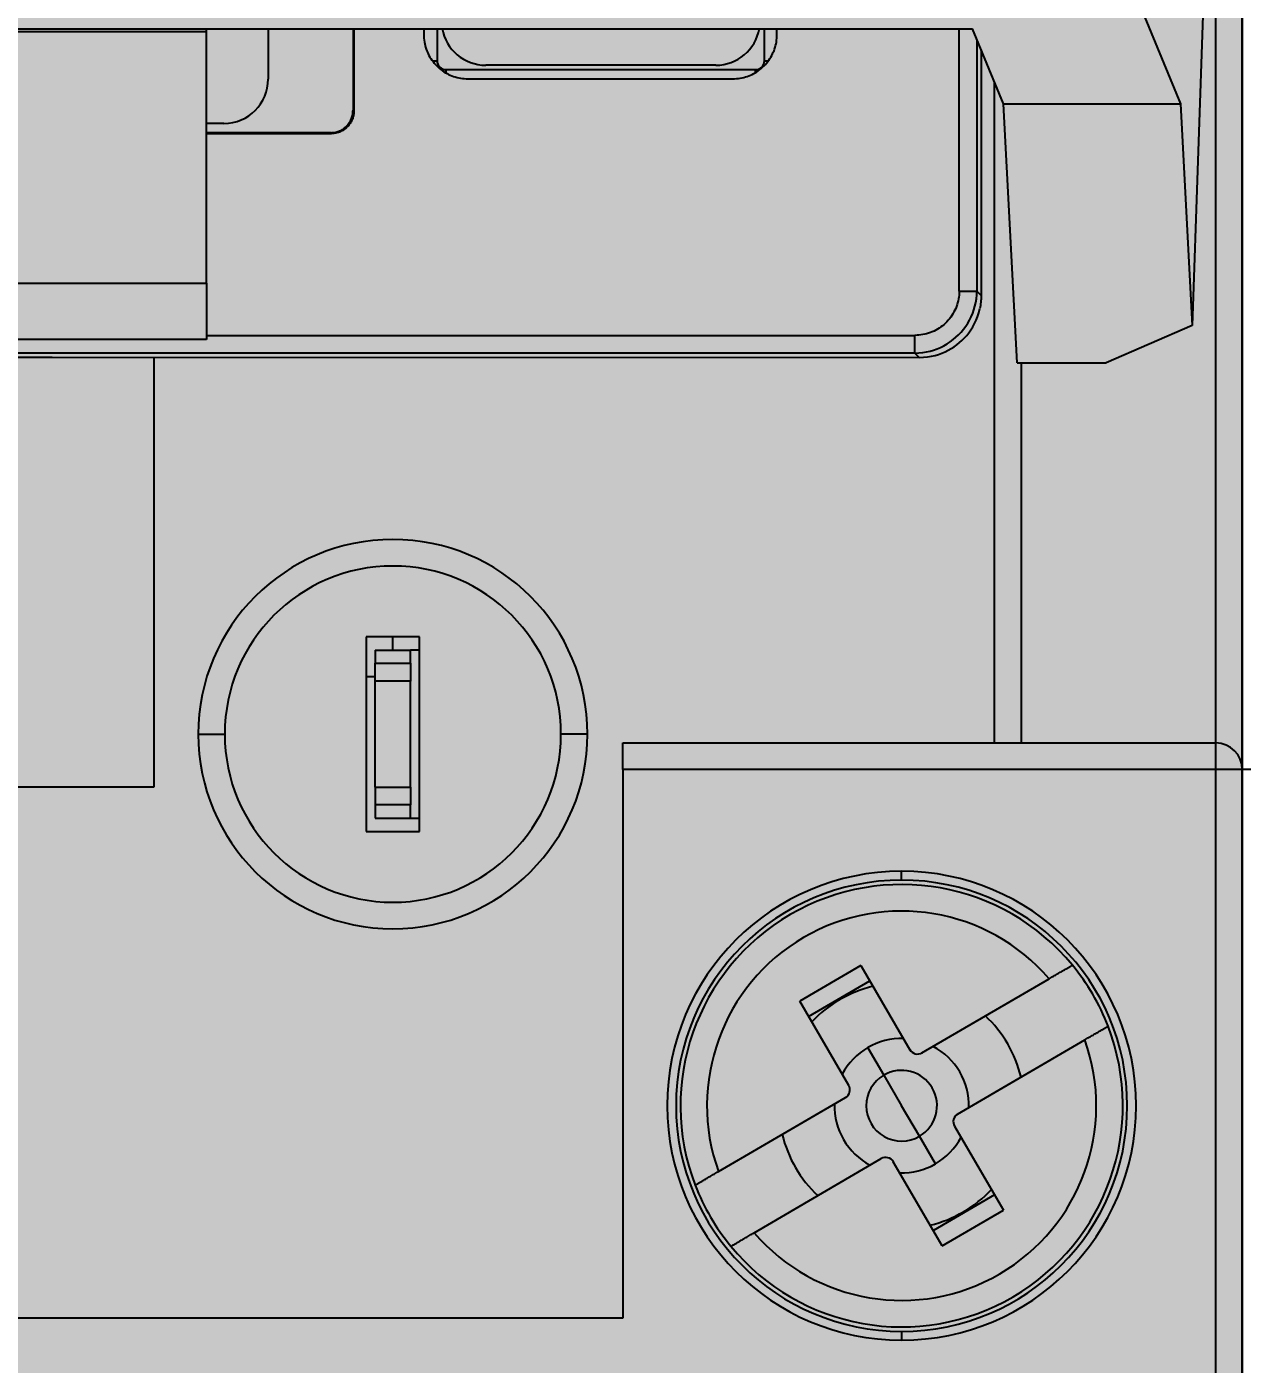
# Model space of a CAD drawing. Extents: x -20 to 1437, y -5898 to 436.
# Drawn here: x 928.21 to 941.94, y 50.24 to 65.35 of the extents above; entities that cross this region are included whole.
import ezdxf

# ---------------------------------------------------------------- set-up
doc = ezdxf.new("R2010")
doc.units = 0
doc.layers.add('MAIN-1', color=7, linetype='Continuous')
doc.layers.add('SYMS', color=7, linetype='Continuous')
doc.dimstyles.new('ISO-25', dxfattribs={"dimtxt": 2.5, "dimasz": 2.5, "dimexe": 1.25, "dimexo": 0.625, "dimtad": 1, "dimtxsty": 'Standard', "dimcen": 2.5, "dimadec": 0, "dimazin": 0, "dimtfac": 1, "dimtmove": 0, "dimatfit": 3, "dimfxl": 1, "dimarcsym": 0})

# ---------------------------------------------------------------- blocks, each defined once
blk = doc.blocks.new('*D43')
at = {"layer": 'Defpoints', "color": 0, "transparency": 16777216}
for p in [(1014.705, 432.767), (752.055, 274.435), (1014.705, -31.651)]:
    blk.add_point(p, dxfattribs=at)
at = {"layer": 'SYMS', "color": 0, "lineweight": -2, "transparency": 16777216}
for p, q in [((752.055, 275.06), (752.055, 434.017)), ((1014.705, -31.026), (1014.705, 434.017)), ((754.555, 432.767), (1012.205, 432.767))]:
    blk.add_line(p, q, dxfattribs=at)
at = {"layer": 'SYMS', "color": 0, "transparency": 16777216}
for points in [[(754.555, 433.183), (754.555, 432.35), (752.055, 432.767)], [(1012.205, 433.183), (1012.205, 432.35), (1014.705, 432.767)]]:
    blk.add_solid(points, dxfattribs=at)
at = {"layer": 'SYMS', "color": 0, "transparency": 16777216, "insert": (883.38, 434.85), "char_height": 2.5, "attachment_point": 5}
blk.add_mtext('262,65', dxfattribs=at)

msp = doc.modelspace()

# ---------------------------------------------------------------- hatches: boundary and pattern name
at = {"layer": 'SYMS', "true_color": 0x636466}
h = msp.add_hatch(color=251, dxfattribs=at)
h.dxf.hatch_style = 1
h.paths.add_polyline_path([(915.044, 38.159), (941.944, 38.159), (941.944, 117.159), (915.044, 117.159)])

# ---------------------------------------------------------------- linework, layer by layer
at = {"layer": 'MAIN-1'}
for p, q in [((941.944, 74.559), (941.944, 56.959)), ((941.944, 56.959), (941.944, 74.559)), ((941.644, 57.259), (941.644, 66.259)), ((941.516, 65.959), (941.378, 61.978)), ((940.842, 65.459), (941.246, 64.484)), ((917.985, 65.332), (938.894, 65.332)), ((930.239, 65.296), (930.239, 65.332)), ((930.935, 65.332), (930.935, 64.762)), ((931.894, 65.332), (931.894, 64.406)), ((931.902, 65.332), (931.902, 64.398)), ((932.694, 65.332), (932.694, 65.266)), ((932.844, 65.332), (932.844, 64.969)), ((936.544, 64.969), (936.544, 65.332)), ((936.685, 65.266), (936.685, 65.332)), ((938.745, 62.366), (938.745, 65.332)), ((939.246, 64.484), (938.894, 65.332)), ((930.239, 65.296), (926.639, 65.296)), ((930.239, 62.455), (930.239, 65.296)), ((932.694, 65.266), (932.694, 65.244)), ((932.694, 65.244), (932.695, 65.223)), ((932.695, 65.223), (932.697, 65.202)), ((932.697, 65.202), (932.7, 65.181)), ((932.7, 65.181), (932.704, 65.161)), ((932.704, 65.161), (932.708, 65.141)), ((936.67, 65.141), (936.675, 65.161)), ((936.675, 65.161), (936.678, 65.181)), ((936.678, 65.181), (936.681, 65.202)), ((936.681, 65.202), (936.683, 65.223)), ((936.683, 65.223), (936.685, 65.244)), ((936.685, 65.244), (936.685, 65.266)), ((938.945, 65.211), (938.945, 62.366)), ((932.708, 65.141), (932.714, 65.122)), ((932.714, 65.122), (932.72, 65.102)), ((932.72, 65.102), (932.727, 65.083)), ((932.727, 65.083), (932.734, 65.065)), ((932.734, 65.065), (932.743, 65.046)), ((932.743, 65.046), (932.752, 65.028)), ((932.752, 65.028), (932.762, 65.011)), ((932.762, 65.011), (932.773, 64.994)), ((936.605, 64.994), (936.616, 65.011)), ((936.616, 65.011), (936.627, 65.028)), ((936.627, 65.028), (936.636, 65.046)), ((936.636, 65.046), (936.644, 65.065)), ((936.644, 65.065), (936.652, 65.083)), ((936.652, 65.083), (936.659, 65.102)), ((936.659, 65.102), (936.665, 65.122)), ((936.665, 65.122), (936.67, 65.141)), ((938.994, 65.093), (938.994, 62.317)), ((932.773, 64.994), (932.785, 64.977)), ((932.785, 64.977), (932.798, 64.96)), ((932.791, 64.969), (932.844, 64.969)), ((932.798, 64.96), (932.811, 64.944)), ((932.811, 64.944), (932.825, 64.928)), ((932.825, 64.928), (932.84, 64.912)), ((932.84, 64.912), (932.856, 64.897)), ((932.856, 64.897), (932.872, 64.883)), ((932.872, 64.883), (932.888, 64.87)), ((932.888, 64.87), (932.904, 64.857)), ((932.904, 64.857), (932.921, 64.845)), ((932.944, 64.869), (932.944, 64.831)), ((932.944, 64.869), (936.444, 64.869)), ((935.994, 64.919), (933.394, 64.919)), ((936.444, 64.837), (936.444, 64.869)), ((936.457, 64.845), (936.474, 64.857)), ((936.474, 64.857), (936.491, 64.87)), ((936.491, 64.87), (936.507, 64.883)), ((936.507, 64.883), (936.523, 64.897)), ((936.523, 64.897), (936.539, 64.912)), ((936.539, 64.912), (936.554, 64.928)), ((936.544, 64.969), (936.588, 64.969)), ((936.554, 64.928), (936.568, 64.944)), ((936.568, 64.944), (936.581, 64.96)), ((936.581, 64.96), (936.594, 64.977)), ((936.594, 64.977), (936.605, 64.994)), ((932.921, 64.845), (932.939, 64.834)), ((932.939, 64.834), (932.956, 64.824)), ((932.956, 64.824), (932.974, 64.815)), ((932.974, 64.815), (932.992, 64.806)), ((932.992, 64.806), (933.011, 64.799)), ((933.011, 64.799), (933.03, 64.792)), ((933.03, 64.792), (933.049, 64.786)), ((933.049, 64.786), (933.069, 64.78)), ((933.069, 64.78), (933.089, 64.776)), ((933.089, 64.776), (933.109, 64.772)), ((933.109, 64.772), (933.13, 64.77)), ((933.13, 64.77), (933.151, 64.768)), ((933.151, 64.768), (933.172, 64.766)), ((933.172, 64.766), (933.194, 64.766)), ((933.194, 64.766), (936.185, 64.766)), ((936.185, 64.766), (936.207, 64.766)), ((936.207, 64.766), (936.228, 64.768)), ((936.228, 64.768), (936.249, 64.77)), ((936.249, 64.77), (936.269, 64.772)), ((936.269, 64.772), (936.29, 64.776)), ((936.29, 64.776), (936.31, 64.78)), ((936.31, 64.78), (936.329, 64.786)), ((936.329, 64.786), (936.349, 64.792)), ((936.349, 64.792), (936.368, 64.799)), ((936.368, 64.799), (936.386, 64.806)), ((936.386, 64.806), (936.404, 64.815)), ((936.404, 64.815), (936.422, 64.824)), ((936.422, 64.824), (936.44, 64.834)), ((936.44, 64.834), (936.457, 64.845)), ((939.144, 57.259), (939.144, 64.731)), ((931.893, 64.395), (931.894, 64.406)), ((931.902, 64.398), (931.894, 64.406)), ((931.902, 64.398), (931.902, 64.386)), ((939.4, 61.556), (939.246, 64.484)), ((939.246, 64.484), (941.246, 64.484)), ((941.246, 64.484), (941.378, 61.978)), ((930.435, 64.262), (930.239, 64.262)), ((931.832, 64.242), (931.839, 64.251)), ((931.839, 64.251), (931.846, 64.26)), ((931.846, 64.26), (931.852, 64.269)), ((931.855, 64.251), (931.848, 64.242)), ((931.852, 64.269), (931.858, 64.278)), ((931.861, 64.26), (931.855, 64.251)), ((931.858, 64.278), (931.864, 64.288)), ((931.867, 64.27), (931.861, 64.26)), ((931.864, 64.288), (931.869, 64.298)), ((931.873, 64.279), (931.867, 64.27)), ((931.869, 64.298), (931.874, 64.308)), ((931.878, 64.289), (931.873, 64.279)), ((931.874, 64.308), (931.878, 64.318)), ((931.878, 64.318), (931.881, 64.329)), ((931.882, 64.299), (931.878, 64.289)), ((931.881, 64.329), (931.885, 64.339)), ((931.886, 64.31), (931.882, 64.299)), ((931.885, 64.339), (931.887, 64.35)), ((931.89, 64.32), (931.886, 64.31)), ((931.887, 64.35), (931.89, 64.361)), ((931.89, 64.361), (931.891, 64.372)), ((931.893, 64.331), (931.89, 64.32)), ((931.891, 64.372), (931.893, 64.383)), ((931.893, 64.383), (931.893, 64.395)), ((931.896, 64.341), (931.893, 64.331)), ((931.898, 64.352), (931.896, 64.341)), ((931.9, 64.363), (931.898, 64.352)), ((931.901, 64.374), (931.9, 64.363)), ((931.902, 64.386), (931.901, 64.374)), ((931.644, 64.156), (930.239, 64.156)), ((930.239, 64.148), (931.652, 64.148)), ((931.644, 64.156), (931.655, 64.157)), ((931.644, 64.156), (931.652, 64.148)), ((931.664, 64.148), (931.652, 64.148)), ((931.655, 64.157), (931.667, 64.157)), ((931.676, 64.149), (931.664, 64.148)), ((931.667, 64.157), (931.678, 64.159)), ((931.687, 64.15), (931.676, 64.149)), ((931.678, 64.159), (931.689, 64.16)), ((931.698, 64.152), (931.687, 64.15)), ((931.689, 64.16), (931.7, 64.163)), ((931.709, 64.154), (931.698, 64.152)), ((931.7, 64.163), (931.711, 64.165)), ((931.719, 64.157), (931.709, 64.154)), ((931.711, 64.165), (931.721, 64.169)), ((931.73, 64.16), (931.719, 64.157)), ((931.721, 64.169), (931.732, 64.172)), ((931.74, 64.163), (931.73, 64.16)), ((931.732, 64.172), (931.742, 64.176)), ((931.751, 64.168), (931.74, 64.163)), ((931.742, 64.176), (931.752, 64.181)), ((931.761, 64.172), (931.751, 64.168)), ((931.752, 64.181), (931.762, 64.186)), ((931.771, 64.177), (931.761, 64.172)), ((931.762, 64.186), (931.772, 64.192)), ((931.78, 64.183), (931.771, 64.177)), ((931.772, 64.192), (931.781, 64.198)), ((931.79, 64.189), (931.78, 64.183)), ((931.781, 64.198), (931.79, 64.204)), ((931.79, 64.204), (931.799, 64.211)), ((931.799, 64.195), (931.79, 64.189)), ((931.799, 64.211), (931.808, 64.218)), ((931.808, 64.202), (931.799, 64.195)), ((931.808, 64.218), (931.816, 64.226)), ((931.817, 64.209), (931.808, 64.202)), ((931.816, 64.226), (931.824, 64.234)), ((931.825, 64.217), (931.817, 64.209)), ((931.824, 64.234), (931.832, 64.242)), ((931.833, 64.225), (931.825, 64.217)), ((931.841, 64.233), (931.833, 64.225)), ((931.848, 64.242), (931.841, 64.233)), ((926.639, 62.455), (930.239, 62.455)), ((930.239, 62.455), (930.239, 61.82)), ((938.74, 62.299), (938.737, 62.277)), ((938.743, 62.321), (938.74, 62.299)), ((938.744, 62.343), (938.743, 62.321)), ((938.745, 62.366), (938.744, 62.343)), ((938.745, 62.366), (938.945, 62.366)), ((938.939, 62.279), (938.943, 62.322)), ((938.943, 62.322), (938.945, 62.366)), ((938.994, 62.317), (938.945, 62.366)), ((938.994, 62.294), (938.993, 62.275)), ((938.994, 62.317), (938.994, 62.316)), ((938.994, 62.316), (938.994, 62.316)), ((938.994, 62.316), (938.994, 62.315)), ((938.994, 62.315), (938.994, 62.314)), ((938.994, 62.314), (938.994, 62.314)), ((938.994, 62.314), (938.994, 62.313)), ((938.994, 62.313), (938.994, 62.313)), ((938.994, 62.313), (938.994, 62.312)), ((938.994, 62.312), (938.994, 62.311)), ((938.994, 62.311), (938.994, 62.311)), ((938.994, 62.311), (938.994, 62.31)), ((938.994, 62.31), (938.994, 62.31)), ((938.994, 62.31), (938.994, 62.309)), ((938.994, 62.309), (938.994, 62.308)), ((938.994, 62.308), (938.994, 62.308)), ((938.994, 62.308), (938.994, 62.307)), ((938.994, 62.307), (938.994, 62.307)), ((938.994, 62.307), (938.994, 62.306)), ((938.994, 62.306), (938.994, 62.305)), ((938.994, 62.305), (938.994, 62.305)), ((938.994, 62.305), (938.994, 62.304)), ((938.994, 62.304), (938.994, 62.302)), ((938.994, 62.302), (938.994, 62.301)), ((938.994, 62.301), (938.994, 62.3)), ((938.994, 62.3), (938.994, 62.299)), ((938.994, 62.299), (938.994, 62.298)), ((938.994, 62.298), (938.994, 62.297)), ((938.994, 62.297), (938.994, 62.296)), ((938.994, 62.296), (938.994, 62.295)), ((938.994, 62.295), (938.994, 62.294)), ((938.696, 62.15), (938.685, 62.13)), ((938.705, 62.171), (938.696, 62.15)), ((938.713, 62.192), (938.705, 62.171)), ((938.721, 62.213), (938.713, 62.192)), ((938.727, 62.234), (938.721, 62.213)), ((938.732, 62.255), (938.727, 62.234)), ((938.737, 62.277), (938.732, 62.255)), ((938.897, 62.115), (938.911, 62.155)), ((938.911, 62.155), (938.923, 62.195)), ((938.923, 62.195), (938.932, 62.237)), ((938.932, 62.237), (938.939, 62.279)), ((938.966, 62.121), (938.978, 62.168)), ((938.981, 62.185), (938.978, 62.168)), ((938.984, 62.203), (938.981, 62.185)), ((938.987, 62.221), (938.984, 62.203)), ((938.989, 62.239), (938.987, 62.221)), ((938.991, 62.257), (938.989, 62.239)), ((938.993, 62.275), (938.991, 62.257)), ((938.574, 61.989), (938.556, 61.975)), ((938.59, 62.005), (938.574, 61.989)), ((938.606, 62.02), (938.59, 62.005)), ((938.621, 62.037), (938.606, 62.02)), ((938.636, 62.054), (938.621, 62.037)), ((938.649, 62.072), (938.636, 62.054)), ((938.662, 62.091), (938.649, 62.072)), ((938.674, 62.11), (938.662, 62.091)), ((938.685, 62.13), (938.674, 62.11)), ((938.818, 61.968), (938.841, 62.003)), ((938.841, 62.003), (938.862, 62.039)), ((938.862, 62.039), (938.88, 62.077)), ((938.88, 62.077), (938.897, 62.115)), ((938.899, 61.961), (938.918, 61.998)), ((938.918, 61.998), (938.936, 62.036)), ((938.936, 62.036), (938.952, 62.077)), ((938.952, 62.077), (938.966, 62.121)), ((930.239, 61.866), (938.245, 61.866)), ((938.268, 61.867), (938.245, 61.866)), ((938.245, 61.666), (938.245, 61.866)), ((938.29, 61.868), (938.268, 61.867)), ((938.312, 61.871), (938.29, 61.868)), ((938.334, 61.874), (938.312, 61.871)), ((938.356, 61.878), (938.334, 61.874)), ((938.377, 61.884), (938.356, 61.878)), ((938.398, 61.89), (938.377, 61.884)), ((938.419, 61.898), (938.398, 61.89)), ((938.44, 61.906), (938.419, 61.898)), ((938.461, 61.915), (938.44, 61.906)), ((938.481, 61.925), (938.461, 61.915)), ((938.501, 61.937), (938.481, 61.925)), ((938.52, 61.949), (938.501, 61.937)), ((938.538, 61.961), (938.52, 61.949)), ((938.556, 61.975), (938.538, 61.961)), ((938.676, 61.818), (938.708, 61.845)), ((938.708, 61.845), (938.738, 61.873)), ((938.738, 61.873), (938.766, 61.903)), ((938.766, 61.903), (938.793, 61.935)), ((938.776, 61.809), (938.803, 61.836)), ((938.793, 61.935), (938.818, 61.968)), ((938.803, 61.836), (938.83, 61.865)), ((938.83, 61.865), (938.854, 61.895)), ((938.854, 61.895), (938.877, 61.927)), ((938.877, 61.927), (938.899, 61.961)), ((941.378, 61.978), (940.404, 61.556)), ((930.239, 61.82), (926.639, 61.82)), ((938.332, 61.672), (938.374, 61.678)), ((938.374, 61.678), (938.415, 61.688)), ((938.415, 61.688), (938.456, 61.7)), ((938.456, 61.7), (938.496, 61.714)), ((938.496, 61.714), (938.534, 61.73)), ((938.534, 61.73), (938.572, 61.749)), ((938.55, 61.664), (938.587, 61.679)), ((938.572, 61.749), (938.608, 61.77)), ((938.587, 61.679), (938.621, 61.697)), ((938.608, 61.77), (938.642, 61.793)), ((938.621, 61.697), (938.655, 61.716)), ((938.642, 61.793), (938.676, 61.818)), ((938.655, 61.716), (938.687, 61.737)), ((938.687, 61.737), (938.718, 61.76)), ((938.718, 61.76), (938.747, 61.784)), ((938.747, 61.784), (938.776, 61.809)), ((918.694, 61.617), (928.494, 61.618)), ((938.245, 61.666), (918.742, 61.666)), ((928.494, 61.618), (938.294, 61.617)), ((929.644, 61.618), (929.644, 56.759)), ((938.245, 61.666), (938.289, 61.667)), ((938.245, 61.666), (938.294, 61.617)), ((938.289, 61.667), (938.332, 61.672)), ((938.294, 61.617), (938.342, 61.619)), ((938.342, 61.619), (938.387, 61.623)), ((938.387, 61.623), (938.431, 61.629)), ((938.431, 61.629), (938.473, 61.639)), ((938.473, 61.639), (938.512, 61.65)), ((938.512, 61.65), (938.55, 61.664)), ((939.4, 61.556), (940.404, 61.556)), ((939.444, 61.556), (939.444, 57.259)), ((932.644, 58.459), (932.044, 58.459)), ((932.044, 58.459), (932.044, 56.259)), ((932.344, 58.309), (932.344, 58.459)), ((932.644, 56.259), (932.644, 58.459)), ((932.144, 58.309), (932.144, 58.159)), ((932.144, 58.309), (932.544, 58.309)), ((932.644, 58.309), (932.544, 58.309)), ((932.544, 58.159), (932.544, 58.309)), ((932.144, 57.959), (932.144, 58.159)), ((932.144, 58.159), (932.544, 58.159)), ((932.544, 58.159), (932.544, 57.959)), ((932.044, 58.009), (932.144, 58.009)), ((932.144, 56.759), (932.144, 57.959)), ((932.544, 57.959), (932.144, 57.959)), ((932.544, 56.759), (932.544, 57.959)), ((930.144, 57.359), (930.444, 57.359)), ((934.544, 57.359), (934.244, 57.359)), ((934.944, 57.259), (941.644, 57.259)), ((934.944, 56.959), (934.944, 57.259)), ((941.644, 56.959), (941.644, 57.259)), ((934.944, 56.959), (934.944, 50.759)), ((941.644, 56.959), (934.944, 56.959)), ((941.644, 47.359), (941.644, 56.959)), ((941.944, 56.959), (941.644, 56.959)), ((941.944, 56.959), (941.944, 47.359)), ((941.944, 47.359), (941.944, 56.959)), ((942.244, 56.959), (941.944, 56.959)), ((929.644, 56.759), (927.344, 56.759)), ((932.144, 56.759), (932.144, 56.559)), ((932.144, 56.759), (932.544, 56.759)), ((932.544, 56.759), (932.544, 56.559)), ((932.544, 56.559), (932.144, 56.559)), ((932.144, 56.559), (932.144, 56.409)), ((932.544, 56.409), (932.544, 56.559)), ((932.144, 56.409), (932.544, 56.409)), ((932.544, 56.409), (932.644, 56.409)), ((932.044, 56.259), (932.644, 56.259)), ((938.094, 55.709), (938.094, 55.809)), ((937.633, 54.743), (936.942, 54.34)), ((937.633, 54.743), (938.187, 53.792)), ((939.974, 54.719), (939.981, 54.723)), ((939.981, 54.723), (939.987, 54.726)), ((939.987, 54.726), (939.993, 54.73)), ((939.993, 54.73), (939.998, 54.733)), ((939.998, 54.733), (940.003, 54.736)), ((940.003, 54.736), (940.007, 54.738)), ((940.007, 54.738), (940.011, 54.74)), ((940.011, 54.74), (940.014, 54.742)), ((940.014, 54.742), (940.017, 54.744)), ((940.017, 54.744), (940.02, 54.745)), ((940.02, 54.745), (940.021, 54.746)), ((940.021, 54.746), (940.023, 54.747)), ((940.023, 54.747), (940.024, 54.748)), ((940.024, 54.748), (940.024, 54.748)), ((938.324, 53.756), (939.761, 54.594)), ((939.761, 54.594), (939.773, 54.602)), ((939.773, 54.602), (939.785, 54.609)), ((939.785, 54.609), (939.797, 54.616)), ((939.797, 54.616), (939.809, 54.623)), ((939.809, 54.623), (939.821, 54.629)), ((939.821, 54.629), (939.832, 54.636)), ((939.832, 54.636), (939.843, 54.642)), ((939.843, 54.642), (939.854, 54.649)), ((939.854, 54.649), (939.865, 54.655)), ((939.865, 54.655), (939.876, 54.661)), ((939.876, 54.661), (939.886, 54.668)), ((939.886, 54.668), (939.896, 54.674)), ((939.896, 54.674), (939.906, 54.679)), ((939.906, 54.679), (939.916, 54.685)), ((939.916, 54.685), (939.926, 54.691)), ((939.926, 54.691), (939.935, 54.696)), ((939.935, 54.696), (939.943, 54.701)), ((939.943, 54.701), (939.952, 54.706)), ((939.952, 54.706), (939.96, 54.71)), ((939.96, 54.71), (939.967, 54.715)), ((939.967, 54.715), (939.974, 54.719)), ((937.043, 54.167), (937.734, 54.57)), ((937.496, 53.389), (936.942, 54.34)), ((940.268, 53.964), (940.279, 53.97)), ((940.279, 53.97), (940.289, 53.977)), ((940.289, 53.977), (940.3, 53.983)), ((940.3, 53.983), (940.31, 53.988)), ((940.31, 53.988), (940.319, 53.994)), ((940.319, 53.994), (940.329, 54)), ((940.329, 54), (940.338, 54.005)), ((940.338, 54.005), (940.347, 54.01)), ((940.347, 54.01), (940.355, 54.015)), ((940.355, 54.015), (940.363, 54.019)), ((940.363, 54.019), (940.37, 54.024)), ((940.37, 54.024), (940.377, 54.028)), ((940.377, 54.028), (940.384, 54.032)), ((940.384, 54.032), (940.39, 54.035)), ((940.39, 54.035), (940.396, 54.039)), ((940.396, 54.039), (940.401, 54.042)), ((940.401, 54.042), (940.406, 54.045)), ((940.406, 54.045), (940.41, 54.047)), ((940.41, 54.047), (940.414, 54.049)), ((940.414, 54.049), (940.418, 54.051)), ((940.418, 54.051), (940.42, 54.053)), ((940.42, 54.053), (940.423, 54.054)), ((940.423, 54.054), (940.425, 54.055)), ((940.425, 54.055), (940.426, 54.056)), ((940.426, 54.056), (940.427, 54.057)), ((940.427, 54.057), (940.427, 54.057)), ((938.727, 53.065), (940.164, 53.903)), ((940.164, 53.903), (940.176, 53.911)), ((940.176, 53.911), (940.189, 53.918)), ((940.189, 53.918), (940.2, 53.925)), ((940.2, 53.925), (940.212, 53.932)), ((940.212, 53.932), (940.224, 53.938)), ((940.224, 53.938), (940.235, 53.945)), ((940.235, 53.945), (940.246, 53.951)), ((940.246, 53.951), (940.257, 53.958)), ((940.257, 53.958), (940.268, 53.964)), ((937.711, 53.815), (937.892, 53.504)), ((937.892, 53.504), (938.094, 53.159)), ((936.023, 52.415), (937.46, 53.253)), ((938.295, 52.813), (938.094, 53.159)), ((938.691, 52.929), (939.245, 51.978)), ((938.476, 52.503), (938.295, 52.813)), ((936.427, 51.723), (937.863, 52.562)), ((938.554, 51.575), (938, 52.526)), ((935.833, 52.303), (935.841, 52.308)), ((935.841, 52.308), (935.85, 52.313)), ((935.85, 52.313), (935.859, 52.318)), ((935.859, 52.318), (935.868, 52.324)), ((935.868, 52.324), (935.878, 52.33)), ((935.878, 52.33), (935.888, 52.335)), ((935.888, 52.335), (935.898, 52.341)), ((935.898, 52.341), (935.909, 52.348)), ((935.909, 52.348), (935.919, 52.354)), ((935.919, 52.354), (935.93, 52.36)), ((935.93, 52.36), (935.941, 52.366)), ((935.941, 52.366), (935.952, 52.373)), ((935.952, 52.373), (935.964, 52.38)), ((935.964, 52.38), (935.975, 52.386)), ((935.975, 52.386), (935.987, 52.393)), ((935.987, 52.393), (935.999, 52.4)), ((935.999, 52.4), (936.011, 52.407)), ((936.011, 52.407), (936.023, 52.415)), ((935.76, 52.261), (935.761, 52.261)), ((935.761, 52.261), (935.762, 52.262)), ((935.762, 52.262), (935.763, 52.263)), ((935.763, 52.263), (935.765, 52.264)), ((935.765, 52.264), (935.767, 52.265)), ((935.767, 52.265), (935.77, 52.267)), ((935.77, 52.267), (935.773, 52.269)), ((935.773, 52.269), (935.777, 52.271)), ((935.777, 52.271), (935.781, 52.273)), ((935.781, 52.273), (935.786, 52.276)), ((935.786, 52.276), (935.791, 52.279)), ((935.791, 52.279), (935.797, 52.283)), ((935.797, 52.283), (935.803, 52.286)), ((935.803, 52.286), (935.81, 52.29)), ((935.81, 52.29), (935.817, 52.294)), ((935.817, 52.294), (935.825, 52.299)), ((935.825, 52.299), (935.833, 52.303)), ((939.145, 52.151), (938.454, 51.748)), ((938.554, 51.575), (939.245, 51.978)), ((936.378, 51.695), (936.39, 51.702)), ((936.39, 51.702), (936.402, 51.709)), ((936.402, 51.709), (936.414, 51.716)), ((936.414, 51.716), (936.427, 51.723)), ((936.164, 51.57), (936.165, 51.571)), ((936.164, 51.57), (936.164, 51.57)), ((936.165, 51.571), (936.166, 51.571)), ((936.166, 51.571), (936.168, 51.573)), ((936.168, 51.573), (936.17, 51.574)), ((936.17, 51.574), (936.173, 51.576)), ((936.173, 51.576), (936.176, 51.577)), ((936.176, 51.577), (936.18, 51.58)), ((936.18, 51.58), (936.184, 51.582)), ((936.184, 51.582), (936.189, 51.585)), ((936.189, 51.585), (936.194, 51.588)), ((936.194, 51.588), (936.2, 51.591)), ((936.2, 51.591), (936.206, 51.595)), ((936.206, 51.595), (936.213, 51.599)), ((936.213, 51.599), (936.22, 51.603)), ((936.22, 51.603), (936.228, 51.607)), ((936.228, 51.607), (936.236, 51.612)), ((936.236, 51.612), (936.244, 51.617)), ((936.244, 51.617), (936.253, 51.622)), ((936.253, 51.622), (936.262, 51.627)), ((936.262, 51.627), (936.271, 51.633)), ((936.271, 51.633), (936.281, 51.639)), ((936.281, 51.639), (936.291, 51.644)), ((936.291, 51.644), (936.301, 51.65)), ((936.301, 51.65), (936.312, 51.656)), ((936.312, 51.656), (936.322, 51.663)), ((936.322, 51.663), (936.333, 51.669)), ((936.333, 51.669), (936.344, 51.675)), ((936.344, 51.675), (936.355, 51.682)), ((936.355, 51.682), (936.367, 51.689)), ((936.367, 51.689), (936.378, 51.695)), ((934.944, 50.759), (922.044, 50.759)), ((938.094, 50.609), (938.094, 50.509))]:
    msp.add_line(p, q, dxfattribs=at)
for centre, radius, start, end in [((933.394, 65.419), 0.5, 189.9806, 270), ((935.994, 65.419), 0.5, 270, 350.0194), ((932.944, 64.969), 0.1, 180, 270), ((936.444, 64.969), 0.1, 270, 0), ((930.435, 64.762), 0.5, 270, 0), ((932.344, 57.359), 2.2, 0, 180), ((932.344, 57.359), 1.9, 0, 180), ((932.344, 57.359), 2.2, 180, 0), ((932.344, 57.359), 1.9, 180, 0), ((941.644, 56.959), 0.3, 0, 90), ((938.094, 53.159), 2.65, 0, 180), ((938.094, 53.159), 2.55, 90, 270), ((938.094, 53.159), 2.5, 39.4607, 201.047), ((938.094, 53.159), 2.55, 270, 90), ((938.094, 53.159), 2.2, 40.7295, 199.7781), ((938.094, 53.159), 2.5, 30.2538, 39.4607), ((938.094, 53.159), 1.388, 103.5005, 120.2538), ((938.094, 53.159), 1.388, 120.2538, 137.0071), ((938.094, 53.159), 2.5, 21.0469, 30.2538), ((938.094, 53.159), 1.388, 13.5006, 47.0071), ((938.094, 53.159), 2.5, 219.4607, 21.0469), ((938.094, 53.159), 2.2, 220.7295, 19.7781), ((938.094, 53.159), 0.76, 88.4865, 120.2538), ((938.094, 53.159), 0.76, 358.4865, 62.0212), ((938.094, 53.159), 0.76, 120.2538, 152.0212), ((938.274, 53.843), 0.1, 210.2538, 300.2538), ((938.094, 53.159), 0.4, 300.2539, 120.2538), ((937.41, 53.339), 0.1, 300.2538, 30.2538), ((938.094, 53.159), 0.4, 120.2538, 300.2539), ((938.094, 53.159), 2.65, 180, 0), ((938.094, 53.159), 0.76, 178.4865, 242.0212), ((938.778, 52.979), 0.1, 120.2538, 210.2538), ((938.094, 53.159), 1.388, 193.5005, 227.0071), ((938.094, 53.159), 0.76, 300.2539, 332.0212), ((937.914, 52.475), 0.1, 30.2538, 120.2538), ((938.094, 53.159), 0.76, 268.4865, 300.2539), ((938.094, 53.159), 2.5, 201.047, 210.2538), ((938.094, 53.159), 1.388, 300.2538, 317.0071), ((938.094, 53.159), 2.5, 210.2538, 219.4607), ((938.094, 53.159), 1.388, 283.5005, 300.2538)]:
    msp.add_arc(centre, radius, start, end, dxfattribs=at)
at = {"layer": 'SYMS'}
msp.add_lwpolyline([(915.044, 117.159), (941.944, 117.159), (941.944, 38.159), (915.044, 38.159)], close=True, dxfattribs=at)

# ---------------------------------------------------------------- dimensions: what is measured, and where the dimension line sits
dim = msp.add_linear_dim(base=(1014.705, 432.767), p1=(752.055, 274.435), p2=(1014.705, -31.651), dimstyle='ISO-25', dxfattribs=at)
dim.commit()
dim.dimension.update_dxf_attribs({"geometry": '*D43', "text_midpoint": (883.38, 434.85)})

doc.saveas('drawing.dxf')
